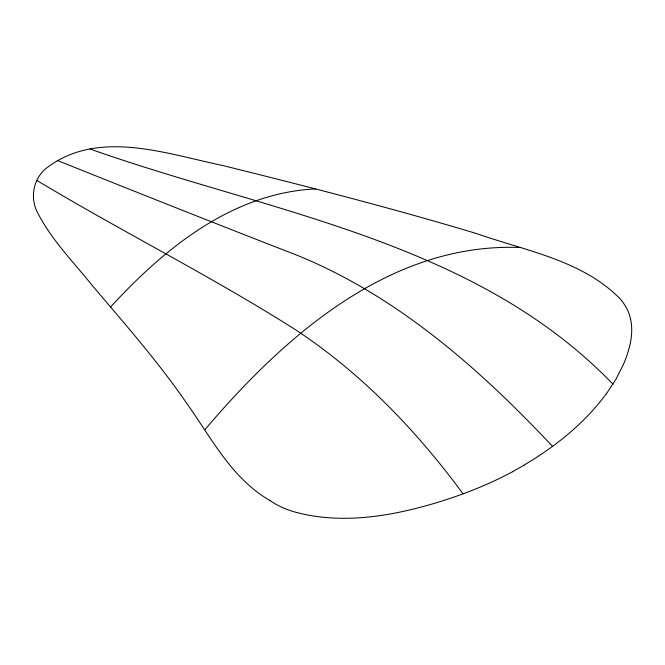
<?xml version="1.0" encoding="UTF-8"?>
<svg xmlns="http://www.w3.org/2000/svg" width="665" height="665" viewBox="0 0 665 665"><rect width="100%" height="100%" fill="white"/><g stroke="black" fill="none" stroke-linecap="round" stroke-linejoin="round"><path stroke-width="1" d="M606.347 393.904L615.856 379.407L623.429 364.453A314.936 181.828 0 0 0 628.857 349.034C632.955 334.961 633.338 318.876 625.349 306.05A104.654 60.424 0 0 0 620.079 298.793C582.249 260.256 525.957 250.963 476.88 233.656C392.724 208.386 307.579 186.516 222.301 165.41C166.391 153.848 98.861 128.993 47.556 167.297C32.801 178.079 29.318 199.026 38.528 214.463C52.485 240.913 73.823 262.467 92.402 285.634C124.679 323.764 157.813 361.344 186.192 402.558C211.229 437.528 231.545 478.609 270.314 500.728M204.778 429.814C284.071 336.457 390.097 242.151 520.77 247.521M110.506 307.039C164.213 248.527 232.65 192.784 315.501 188.935M524.012 465.242L512.615 471.651M90.058 149.01C269.042 212.468 475.01 240.971 612.964 384.179M57.306 160.465C137.106 192.393 216.956 224.196 297.089 255.26C396.98 295.908 479.565 368.709 552.582 446.414M36.841 180.431C121.919 231.536 210.838 276.083 294.703 329.208C360.829 372.616 416.34 430.338 463.039 493.837M606.206 393.863A396.839 229.117 0 0 1 523.887 465.176M512.698 471.693A352.733 203.648 0 0 1 429.848 504.669C385.758 517.27 337.762 524.361 292.908 511.46A78.138 45.112 0 0 1 270.289 500.737"/></g></svg>
